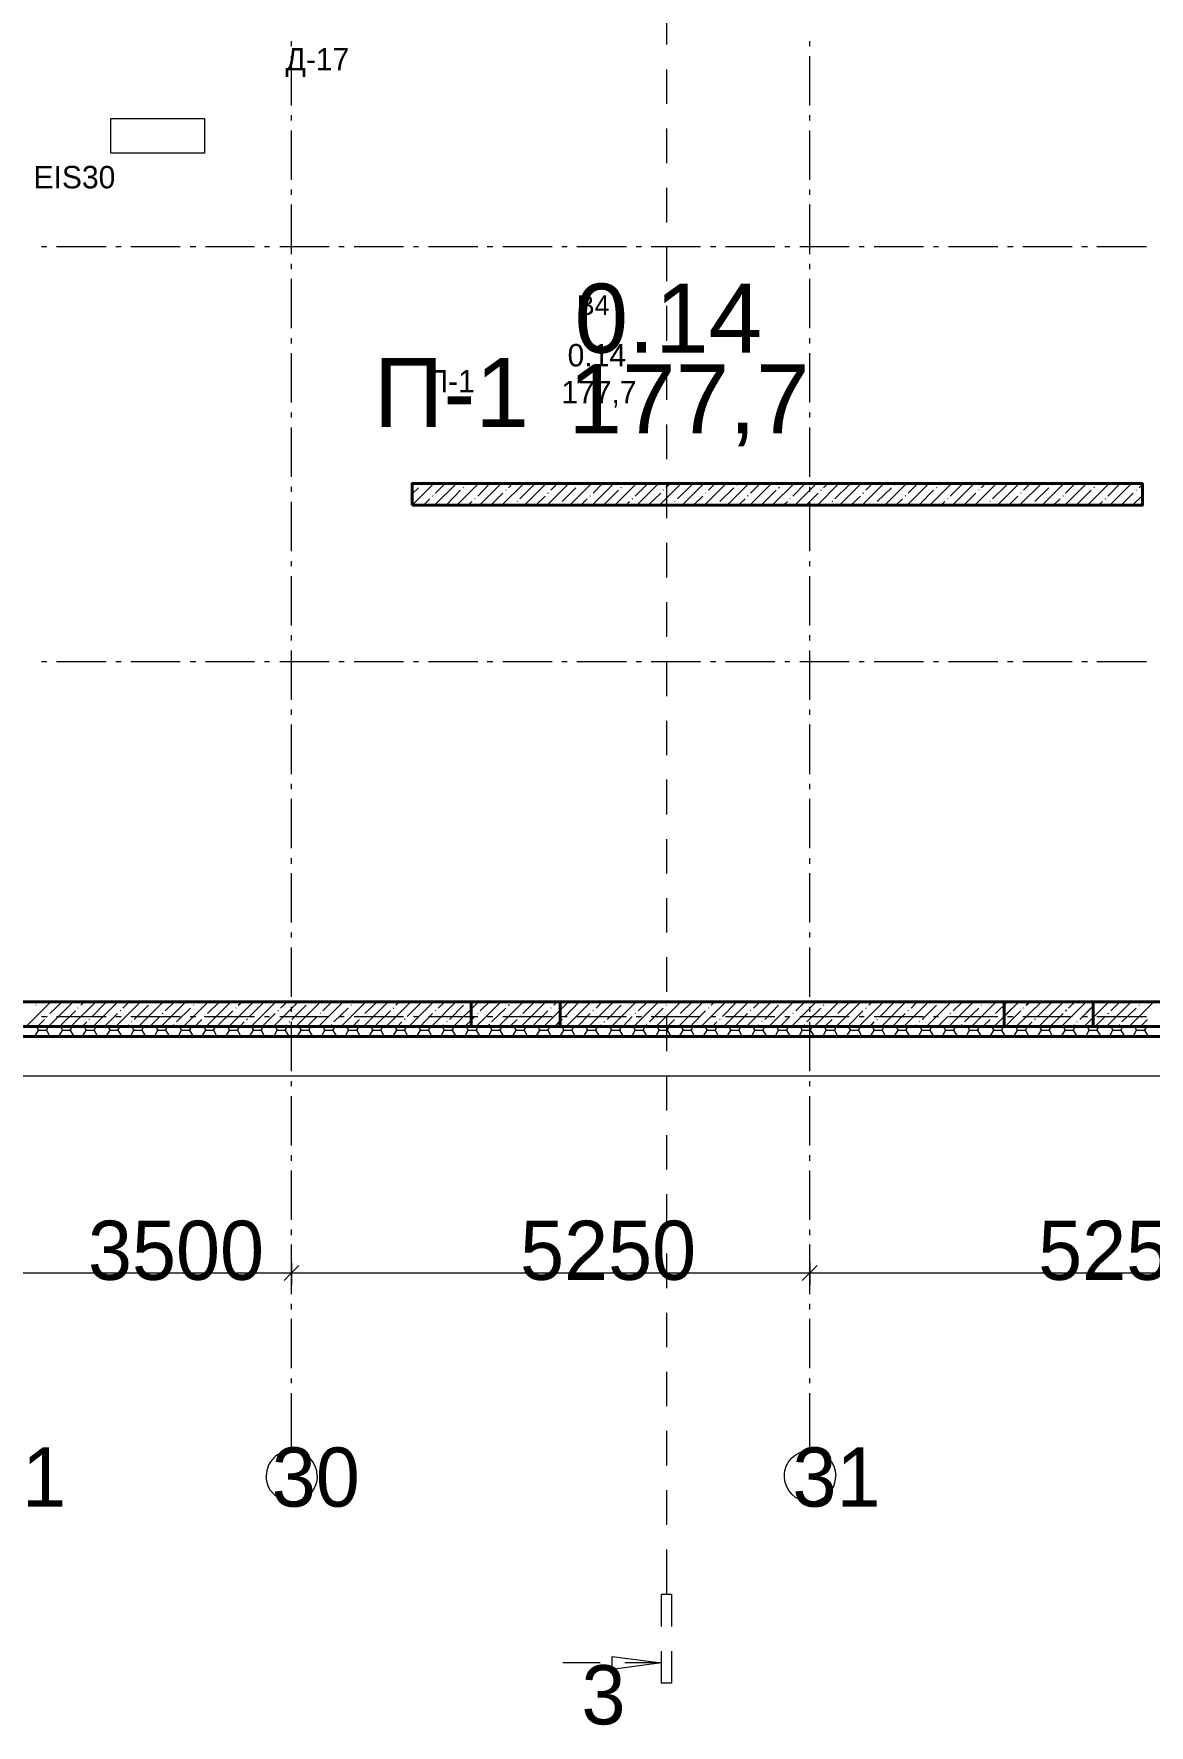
# Model space of a CAD drawing. Header units: millimetres. Extents: x -249154 to 415037, y -45458 to 354837.
# Drawn here: x -121955 to -110646, y -5676 to 11477 of the extents above; entities that cross this region are included whole.
import ezdxf

# ---------------------------------------------------------------- set-up
doc = ezdxf.new("R2010")
doc.units = ezdxf.units.MM
doc.layers.add('PDF _Текст', color=7, linetype='Continuous')
doc.styles.get("Standard").update_dxf_attribs({"font": 'arial.ttf'})

msp = doc.modelspace()

# ---------------------------------------------------------------- linework, layer by layer
at = {"lineweight": 9}
for points in [[(-145262, 8666), (-141207, 8666), (-141207, 909), (-104461, 909), (-104461, 23426), (-109621, 23426), (-118310, 23426), (-136505, 23426), (-136505, 29132), (-145321, 29132), (-145321, 28729)], [(-127359, 22926), (-104961, 22926), (-104961, 1409), (-140716, 1409)], [(-115539, 11716), (-115539, 11369)], [(-119344, 11352), (-119344, 11403)], [(-114086, 11352), (-114086, 11403)], [(-119344, 10750), (-119344, 11250)], [(-114086, 10750), (-114086, 11250)], [(-115539, 11115), (-115539, 10767)], [(-119344, 10598), (-119344, 10653)], [(-114086, 10598), (-114086, 10653)], [(-119344, 9996), (-119344, 10496)], [(-115539, 10517), (-115539, 10166)], [(-114086, 9996), (-114086, 10496)], [(-119344, 9844), (-119344, 9899)], [(-115539, 9916), (-115539, 9564)], [(-114086, 9844), (-114086, 9899)], [(-119344, 9242), (-119344, 9746)], [(-114086, 9242), (-114086, 9746)], [(-121877, 9319), (-121822, 9319)], [(-121724, 9319), (-121220, 9319)], [(-121123, 9319), (-121068, 9319)], [(-120970, 9319), (-120470, 9319)], [(-120369, 9319), (-120314, 9319)], [(-120216, 9319), (-119716, 9319)], [(-119615, 9319), (-119564, 9319)], [(-119462, 9319), (-118962, 9319)], [(-118861, 9319), (-118810, 9319)], [(-118708, 9319), (-118208, 9319)], [(-118107, 9319), (-118056, 9319)], [(-117954, 9319), (-117454, 9319)], [(-117357, 9319), (-117302, 9319)], [(-117200, 9319), (-116700, 9319)], [(-116603, 9319), (-116548, 9319)], [(-116450, 9319), (-115946, 9319)], [(-115849, 9319), (-115794, 9319)], [(-115696, 9319), (-115196, 9319)], [(-115539, 9314), (-115539, 8967)], [(-115095, 9319), (-115040, 9319)], [(-114942, 9319), (-114442, 9319)], [(-114341, 9319), (-114290, 9319)], [(-114188, 9319), (-113688, 9319)], [(-113586, 9319), (-113536, 9319)], [(-113434, 9319), (-112934, 9319)], [(-112832, 9319), (-112782, 9319)], [(-112680, 9319), (-112180, 9319)], [(-112083, 9319), (-112027, 9319)], [(-111926, 9319), (-111426, 9319)], [(-111328, 9319), (-111273, 9319)], [(-111176, 9319), (-110672, 9319)], [(-119344, 9090), (-119344, 9145)], [(-114086, 9090), (-114086, 9145)], [(-119344, 8492), (-119344, 8992)], [(-114086, 8492), (-114086, 8992)], [(-115539, 8717), (-115539, 8365)], [(-119344, 8336), (-119344, 8391)], [(-119344, 7738), (-119344, 8238)], [(-114086, 8336), (-114086, 8391)], [(-114086, 7738), (-114086, 8238)], [(-115539, 8115), (-115539, 7764)], [(-119344, 7586), (-119344, 7637)], [(-114086, 7586), (-114086, 7637)], [(-119344, 6984), (-119344, 7484)], [(-115539, 7514), (-115539, 7162)], [(-114086, 6984), (-114086, 7484)], [(-119344, 6832), (-119344, 6883)], [(-118119, 6696), (-117899, 6916)], [(-118119, 6811), (-118056, 6874)], [(-118026, 6904), (-118022, 6908)], [(-117891, 6696), (-117670, 6916)], [(-117882, 6819), (-117785, 6916)], [(-117666, 6696), (-117446, 6916)], [(-117598, 6874), (-117594, 6878)], [(-117569, 6904), (-117560, 6916)], [(-117454, 6789), (-117331, 6916)], [(-117437, 6696), (-117217, 6916)], [(-117209, 6696), (-116988, 6916)], [(-117141, 6874), (-117103, 6916)], [(-117026, 6760), (-116887, 6904)], [(-116980, 6696), (-116759, 6916)], [(-116751, 6696), (-116531, 6916)], [(-116713, 6849), (-116645, 6916)], [(-116598, 6734), (-116459, 6874)], [(-116522, 6696), (-116302, 6916)], [(-116429, 6904), (-116425, 6908)], [(-116293, 6696), (-116073, 6916)], [(-116285, 6819), (-116188, 6916)], [(-116065, 6696), (-115844, 6916)], [(-116001, 6874), (-115997, 6878)], [(-115971, 6904), (-115959, 6916)], [(-115857, 6789), (-115730, 6916)], [(-115840, 6696), (-115620, 6916)], [(-115611, 6696), (-115391, 6916)], [(-115544, 6874), (-115505, 6916)], [(-115539, 6912), (-115539, 6565)], [(-115429, 6760), (-115285, 6904)], [(-115383, 6696), (-115162, 6916)], [(-115154, 6696), (-114934, 6916)], [(-115116, 6849), (-115048, 6916)], [(-115001, 6734), (-114857, 6874)], [(-114925, 6696), (-114705, 6916)], [(-114832, 6904), (-114823, 6908)], [(-114696, 6696), (-114476, 6916)], [(-114688, 6819), (-114590, 6916)], [(-114468, 6696), (-114247, 6916)], [(-114404, 6874), (-114396, 6878)], [(-114374, 6904), (-114362, 6916)], [(-114260, 6789), (-114133, 6916)], [(-114239, 6696), (-114019, 6916)], [(-114086, 6832), (-114086, 6883)], [(-114010, 6696), (-113794, 6916)], [(-113947, 6874), (-113904, 6916)], [(-113832, 6760), (-113688, 6904)], [(-113786, 6696), (-113565, 6916)], [(-113557, 6696), (-113336, 6916)], [(-113519, 6849), (-113451, 6916)], [(-113404, 6734), (-113260, 6874)], [(-113328, 6696), (-113108, 6916)], [(-113231, 6904), (-113226, 6908)], [(-113099, 6696), (-112879, 6916)], [(-113091, 6819), (-112993, 6916)], [(-112870, 6696), (-112650, 6916)], [(-112803, 6874), (-112798, 6878)], [(-112777, 6904), (-112765, 6916)], [(-112663, 6789), (-112536, 6916)], [(-112642, 6696), (-112421, 6916)], [(-112413, 6696), (-112193, 6916)], [(-112349, 6874), (-112307, 6916)], [(-112235, 6760), (-112091, 6904)], [(-112184, 6696), (-111964, 6916)], [(-111960, 6696), (-111739, 6916)], [(-111922, 6849), (-111854, 6916)], [(-111807, 6734), (-111663, 6874)], [(-111731, 6696), (-111511, 6916)], [(-111633, 6904), (-111629, 6908)], [(-111502, 6696), (-111282, 6916)], [(-111494, 6819), (-111396, 6916)], [(-111273, 6696), (-111053, 6916)], [(-111206, 6874), (-111201, 6878)], [(-111180, 6904), (-111167, 6916)], [(-111066, 6789), (-110939, 6916)], [(-111045, 6696), (-110824, 6916)], [(-110748, 6874), (-110714, 6908)], [(-119344, 6230), (-119344, 6730)], [(-118005, 6696), (-117941, 6760)], [(-117912, 6789), (-117908, 6794)], [(-117768, 6705), (-117628, 6849)], [(-117552, 6696), (-117514, 6734)], [(-117484, 6760), (-117480, 6764)], [(-117323, 6696), (-117200, 6819)], [(-117170, 6849), (-117166, 6853)], [(-117094, 6696), (-117086, 6705)], [(-117056, 6734), (-117052, 6739)], [(-116865, 6696), (-116772, 6789)], [(-116743, 6819), (-116738, 6823)], [(-116628, 6705), (-116624, 6709)], [(-116408, 6696), (-116344, 6760)], [(-116315, 6789), (-116310, 6794)], [(-116171, 6705), (-116027, 6849)], [(-115950, 6696), (-115916, 6734)], [(-115887, 6760), (-115883, 6764)], [(-115726, 6696), (-115599, 6819)], [(-115573, 6849), (-115569, 6853)], [(-115497, 6696), (-115489, 6705)], [(-115459, 6734), (-115455, 6739)], [(-115268, 6696), (-115171, 6789)], [(-115145, 6819), (-115141, 6823)], [(-115031, 6705), (-115027, 6709)], [(-114811, 6696), (-114743, 6760)], [(-114718, 6789), (-114713, 6794)], [(-114574, 6705), (-114429, 6849)], [(-114353, 6696), (-114315, 6734)], [(-114290, 6760), (-114285, 6764)], [(-114124, 6696), (-114002, 6819)], [(-114086, 6230), (-114086, 6730)], [(-113976, 6849), (-113968, 6853)], [(-113900, 6696), (-113887, 6705)], [(-113862, 6734), (-113853, 6739)], [(-113671, 6696), (-113574, 6789)], [(-113548, 6819), (-113540, 6823)], [(-113434, 6705), (-113425, 6709)], [(-113214, 6696), (-113146, 6760)], [(-113120, 6789), (-113112, 6794)], [(-112976, 6705), (-112832, 6849)], [(-112756, 6696), (-112718, 6734)], [(-112688, 6760), (-112684, 6764)], [(-112527, 6696), (-112404, 6819)], [(-112375, 6849), (-112371, 6853)], [(-112299, 6696), (-112290, 6705)], [(-112260, 6734), (-112256, 6739)], [(-112070, 6696), (-111977, 6789)], [(-111947, 6819), (-111943, 6823)], [(-111833, 6705), (-111828, 6709)], [(-111617, 6696), (-111549, 6760)], [(-111519, 6789), (-111515, 6794)], [(-111379, 6705), (-111235, 6849)], [(-111159, 6696), (-111121, 6734)], [(-111091, 6760), (-111087, 6764)], [(-110930, 6696), (-110807, 6819)], [(-110816, 6696), (-110714, 6794)], [(-110778, 6849), (-110774, 6853)], [(-115539, 6315), (-115539, 5963)], [(-119344, 6078), (-119344, 6129)], [(-114086, 6078), (-114086, 6129)], [(-119344, 5476), (-119344, 5976)], [(-114086, 5476), (-114086, 5976)], [(-115539, 5713), (-115539, 5362)], [(-119344, 5324), (-119344, 5379)], [(-114086, 5324), (-114086, 5379)], [(-119344, 4722), (-119344, 5222)], [(-114086, 4722), (-114086, 5222)], [(-121877, 5112), (-121822, 5112)], [(-121724, 5112), (-121220, 5112)], [(-121123, 5112), (-121068, 5112)], [(-120970, 5112), (-120470, 5112)], [(-120369, 5112), (-120314, 5112)], [(-120216, 5112), (-119716, 5112)], [(-119615, 5112), (-119564, 5112)], [(-119462, 5112), (-118962, 5112)], [(-118861, 5112), (-118810, 5112)], [(-118708, 5112), (-118208, 5112)], [(-118107, 5112), (-118056, 5112)], [(-117954, 5112), (-117454, 5112)], [(-117357, 5112), (-117302, 5112)], [(-117200, 5112), (-116700, 5112)], [(-116603, 5112), (-116548, 5112)], [(-116450, 5112), (-115946, 5112)], [(-115849, 5112), (-115794, 5112)], [(-115696, 5112), (-115196, 5112)], [(-115539, 5112), (-115539, 4760)], [(-115095, 5112), (-115040, 5112)], [(-114942, 5112), (-114442, 5112)], [(-114341, 5112), (-114290, 5112)], [(-114188, 5112), (-113688, 5112)], [(-113586, 5112), (-113536, 5112)], [(-113434, 5112), (-112934, 5112)], [(-112832, 5112), (-112782, 5112)], [(-112680, 5112), (-112180, 5112)], [(-112083, 5112), (-112027, 5112)], [(-111926, 5112), (-111426, 5112)], [(-111328, 5112), (-111273, 5112)], [(-111176, 5112), (-110672, 5112)], [(-119344, 4570), (-119344, 4625)], [(-119344, 3968), (-119344, 4472)], [(-115539, 4510), (-115539, 4163)], [(-114086, 4570), (-114086, 4625)], [(-114086, 3968), (-114086, 4472)], [(-119344, 3815), (-119344, 3871)], [(-115539, 3913), (-115539, 3561)], [(-114086, 3815), (-114086, 3871)], [(-119344, 3218), (-119344, 3718)], [(-114086, 3218), (-114086, 3718)], [(-115539, 3311), (-115539, 2960)], [(-119344, 3061), (-119344, 3116)], [(-114086, 3061), (-114086, 3116)], [(-119344, 2464), (-119344, 2964)], [(-114086, 2464), (-114086, 2964)], [(-115539, 2710), (-115539, 2362)], [(-119344, 2312), (-119344, 2362)], [(-114086, 2312), (-114086, 2362)], [(-119344, 1710), (-119344, 2210)], [(-115539, 2112), (-115539, 1761)], [(-114086, 1710), (-114086, 2210)], [(-121784, 1659), (-122034, 1409), (-122025, 1422)], [(-121936, 1625), (-121932, 1630)], [(-121907, 1655), (-121898, 1659)], [(-121805, 1409), (-121555, 1659)], [(-121792, 1541), (-121669, 1659)], [(-121678, 1426), (-121534, 1570)], [(-121580, 1409), (-121326, 1659)], [(-121508, 1596), (-121504, 1600)], [(-121479, 1625), (-121441, 1659)], [(-121364, 1511), (-121220, 1655)], [(-121352, 1409), (-121102, 1659)], [(-121123, 1409), (-120873, 1659)], [(-121081, 1570), (-121072, 1574)], [(-121051, 1596), (-120987, 1659)], [(-120936, 1481), (-120792, 1625)], [(-120894, 1409), (-120644, 1659)], [(-120767, 1655), (-120759, 1659)], [(-120665, 1409), (-120415, 1659)], [(-120653, 1541), (-120644, 1545)], [(-120623, 1570), (-120530, 1659)], [(-120509, 1456), (-120365, 1596)], [(-120437, 1409), (-120187, 1659)], [(-120335, 1625), (-120331, 1630)], [(-120310, 1655), (-120301, 1659)], [(-120208, 1409), (-119958, 1659)], [(-120195, 1541), (-120072, 1659)], [(-120081, 1426), (-119937, 1570)], [(-119979, 1409), (-119729, 1659)], [(-119907, 1596), (-119903, 1600)], [(-119882, 1625), (-119844, 1659)], [(-119767, 1511), (-119623, 1655)], [(-119750, 1409), (-119500, 1659)], [(-119526, 1409), (-119276, 1659)], [(-119479, 1570), (-119475, 1574)], [(-119454, 1596), (-119386, 1659)], [(-119344, 1558), (-119344, 1608)], [(-119339, 1481), (-119195, 1625)], [(-119297, 1409), (-119047, 1659)], [(-119166, 1655), (-119161, 1659)], [(-119068, 1409), (-118818, 1659)], [(-119051, 1541), (-119047, 1545)], [(-119026, 1570), (-118933, 1659)], [(-118912, 1456), (-118767, 1596)], [(-118840, 1409), (-118590, 1659)], [(-118738, 1625), (-118734, 1630)], [(-118712, 1655), (-118704, 1659)], [(-118611, 1409), (-118361, 1659)], [(-118598, 1541), (-118475, 1659)], [(-118484, 1426), (-118340, 1570)], [(-118382, 1409), (-118132, 1659)], [(-118310, 1596), (-118306, 1600)], [(-118285, 1625), (-118246, 1659)], [(-118170, 1511), (-118026, 1655)], [(-118153, 1409), (-117903, 1659)], [(-117924, 1409), (-117675, 1659)], [(-117882, 1570), (-117878, 1574)], [(-117857, 1596), (-117789, 1659)], [(-117742, 1481), (-117598, 1625)], [(-117522, 1587), (-117446, 1659), (-117700, 1409)], [(-117569, 1655), (-117564, 1659)], [(-116535, 1659), (-116785, 1409), (-116620, 1574)], [(-116569, 1511), (-116429, 1655)], [(-116556, 1409), (-116306, 1659)], [(-116327, 1409), (-116077, 1659)], [(-116285, 1570), (-116281, 1574)], [(-116255, 1596), (-116192, 1659)], [(-116141, 1481), (-116001, 1625)], [(-116099, 1409), (-115849, 1659)], [(-115971, 1655), (-115967, 1659)], [(-115870, 1409), (-115620, 1659)], [(-115857, 1541), (-115853, 1545)], [(-115827, 1570), (-115734, 1659)], [(-115713, 1456), (-115573, 1596)], [(-115645, 1409), (-115395, 1659)], [(-115544, 1625), (-115539, 1630)], [(-115514, 1655), (-115505, 1659)], [(-115417, 1409), (-115167, 1659)], [(-115400, 1541), (-115281, 1659)], [(-115285, 1426), (-115145, 1570)], [(-115188, 1409), (-114938, 1659)], [(-115116, 1596), (-115112, 1600)], [(-115086, 1625), (-115052, 1659)], [(-114972, 1511), (-114832, 1655)], [(-114959, 1409), (-114709, 1659)], [(-114730, 1409), (-114480, 1659)], [(-114688, 1570), (-114684, 1574)], [(-114658, 1596), (-114595, 1659)], [(-114544, 1481), (-114404, 1625)], [(-114501, 1409), (-114252, 1659)], [(-114374, 1655), (-114370, 1659)], [(-114273, 1409), (-114023, 1659)], [(-114260, 1541), (-114256, 1545)], [(-114230, 1570), (-114137, 1659)], [(-114116, 1456), (-113976, 1596)], [(-114086, 1558), (-114086, 1608)], [(-114044, 1409), (-113794, 1659)], [(-113947, 1625), (-113942, 1630)], [(-113917, 1655), (-113908, 1659)], [(-113819, 1409), (-113569, 1659)], [(-113802, 1541), (-113680, 1659)], [(-113688, 1426), (-113548, 1570)], [(-113591, 1409), (-113341, 1659)], [(-113519, 1596), (-113514, 1600)], [(-113489, 1625), (-113455, 1659)], [(-113375, 1511), (-113231, 1655)], [(-113362, 1409), (-113112, 1659)], [(-113133, 1409), (-112883, 1659)], [(-113091, 1570), (-113087, 1574)], [(-113061, 1596), (-112998, 1659)], [(-112947, 1481), (-112803, 1625)], [(-112904, 1409), (-112654, 1659)], [(-112777, 1655), (-112773, 1659)], [(-112676, 1409), (-112426, 1659)], [(-112663, 1541), (-112659, 1545)], [(-112633, 1570), (-112540, 1659)], [(-112519, 1456), (-112375, 1596)], [(-112447, 1409), (-112197, 1659)], [(-112349, 1625), (-112345, 1630)], [(-112320, 1655), (-112311, 1659)], [(-112116, 1515), (-111968, 1659), (-112218, 1409)], [(-112116, 1630), (-112083, 1659), (-112205, 1541)], [(-111206, 1625), (-111350, 1481), (-111214, 1617)], [(-111057, 1659), (-111307, 1409), (-111214, 1502)], [(-111180, 1655), (-111172, 1659)], [(-111079, 1409), (-110829, 1659)], [(-111066, 1541), (-111057, 1545)], [(-111036, 1570), (-110943, 1659)], [(-110922, 1456), (-110778, 1596)], [(-110850, 1409), (-110600, 1659)], [(-110748, 1625), (-110744, 1630)], [(-110723, 1655), (-110714, 1659)], [(-121932, 1409), (-121907, 1371), (-121826, 1371), (-121792, 1308)], [(-121919, 1409), (-121847, 1481)], [(-121877, 1511), (-121822, 1511)], [(-121826, 1371), (-121805, 1409)], [(-121822, 1511), (-121818, 1515)], [(-121724, 1511), (-121220, 1511)], [(-121686, 1409), (-121665, 1371), (-121585, 1371), (-121551, 1308)], [(-121585, 1371), (-121563, 1409)], [(-121466, 1409), (-121419, 1456)], [(-121445, 1409), (-121424, 1371), (-121343, 1371), (-121309, 1308)], [(-121394, 1481), (-121390, 1486)], [(-121343, 1371), (-121322, 1409)], [(-121237, 1409), (-121106, 1541)], [(-121203, 1409), (-121182, 1371), (-121102, 1371), (-121064, 1308)], [(-121123, 1511), (-121068, 1511)], [(-121102, 1371), (-121081, 1409)], [(-121009, 1409), (-120992, 1426)], [(-120970, 1511), (-120470, 1511)], [(-120966, 1456), (-120962, 1460)], [(-120962, 1409), (-120941, 1371), (-120860, 1371), (-120822, 1308)], [(-120860, 1371), (-120839, 1409)], [(-120780, 1409), (-120678, 1511)], [(-120720, 1409), (-120699, 1371), (-120619, 1371), (-120581, 1308)], [(-120619, 1371), (-120598, 1409)], [(-120538, 1426), (-120534, 1430)], [(-120479, 1409), (-120458, 1371), (-120377, 1371), (-120339, 1308)], [(-120377, 1371), (-120352, 1409)], [(-120369, 1511), (-120314, 1511)], [(-120322, 1409), (-120250, 1481)], [(-120237, 1409), (-120212, 1371), (-120132, 1371), (-120098, 1308)], [(-120225, 1511), (-120216, 1515)], [(-120216, 1511), (-119716, 1511)], [(-120132, 1371), (-120110, 1409)], [(-119992, 1409), (-119971, 1371), (-119890, 1371), (-119856, 1308)], [(-119890, 1371), (-119869, 1409)], [(-119865, 1409), (-119822, 1456)], [(-119797, 1481), (-119788, 1486)], [(-119750, 1409), (-119729, 1371), (-119649, 1371), (-119615, 1308)], [(-119649, 1371), (-119627, 1409)], [(-119640, 1409), (-119509, 1541)], [(-119615, 1511), (-119564, 1511)], [(-119509, 1409), (-119488, 1371), (-119407, 1371), (-119369, 1308)], [(-119462, 1511), (-118962, 1511)], [(-119411, 1409), (-119394, 1426)], [(-119407, 1371), (-119386, 1409)], [(-119365, 1456), (-119361, 1460)], [(-119344, 956), (-119344, 1456)], [(-119267, 1409), (-119246, 1371), (-119166, 1371), (-119128, 1308)], [(-119183, 1409), (-119081, 1511)], [(-119166, 1371), (-119145, 1409)], [(-119026, 1409), (-119005, 1371), (-118924, 1371), (-118886, 1308)], [(-118937, 1426), (-118933, 1430)], [(-118924, 1371), (-118899, 1409)], [(-118861, 1511), (-118810, 1511)], [(-118784, 1409), (-118763, 1371), (-118679, 1371), (-118645, 1308)], [(-118725, 1409), (-118653, 1481)], [(-118708, 1511), (-118208, 1511)], [(-118679, 1371), (-118657, 1409)], [(-118623, 1511), (-118619, 1515)], [(-118543, 1409), (-118518, 1371), (-118437, 1371), (-118403, 1308)], [(-118437, 1371), (-118416, 1409)], [(-118297, 1409), (-118276, 1371), (-118196, 1371), (-118162, 1308)], [(-118268, 1409), (-118225, 1456)], [(-118196, 1481), (-118191, 1486)], [(-118196, 1371), (-118174, 1409)], [(-118107, 1511), (-118056, 1511)], [(-118056, 1409), (-118035, 1371), (-117954, 1371), (-117920, 1308)], [(-118039, 1409), (-117912, 1541)], [(-117954, 1511), (-117454, 1511)], [(-117954, 1371), (-117933, 1409)], [(-117814, 1409), (-117793, 1371), (-117713, 1371), (-117675, 1308)], [(-117810, 1409), (-117797, 1426)], [(-117768, 1456), (-117763, 1460)], [(-117713, 1371), (-117691, 1409)], [(-117522, 1473), (-117484, 1511), (-117586, 1409)], [(-117573, 1409), (-117552, 1371), (-117471, 1371), (-117433, 1308)], [(-117471, 1371), (-117450, 1409)], [(-117357, 1511), (-117302, 1511)], [(-117331, 1409), (-117310, 1371), (-117230, 1371), (-117192, 1308)], [(-117230, 1371), (-117204, 1409)], [(-117200, 1511), (-116700, 1511)], [(-117090, 1409), (-117064, 1371), (-116984, 1371), (-116950, 1308)], [(-116984, 1371), (-116963, 1409)], [(-116844, 1409), (-116823, 1371), (-116743, 1371), (-116709, 1308)], [(-116743, 1371), (-116721, 1409)], [(-116603, 1511), (-116548, 1511)], [(-116603, 1409), (-116582, 1371), (-116501, 1371), (-116467, 1308)], [(-116598, 1481), (-116594, 1486)], [(-116501, 1371), (-116480, 1409)], [(-116450, 1511), (-115946, 1511)], [(-116442, 1409), (-116315, 1541)], [(-116361, 1409), (-116340, 1371), (-116260, 1371), (-116221, 1308)], [(-116260, 1371), (-116238, 1409)], [(-116213, 1409), (-116200, 1426)], [(-116171, 1456), (-116166, 1460)], [(-116120, 1409), (-116099, 1371), (-116018, 1371), (-115980, 1308)], [(-116018, 1371), (-115997, 1409)], [(-115984, 1409), (-115887, 1511)], [(-115878, 1409), (-115857, 1371), (-115777, 1371), (-115738, 1308)], [(-115849, 1511), (-115794, 1511)], [(-115777, 1371), (-115755, 1409)], [(-115743, 1426), (-115738, 1430)], [(-115696, 1511), (-115196, 1511)], [(-115637, 1409), (-115616, 1371), (-115535, 1371), (-115497, 1308)], [(-115539, 1511), (-115539, 1159)], [(-115535, 1371), (-115510, 1409)], [(-115531, 1409), (-115459, 1481)], [(-115429, 1511), (-115425, 1515)], [(-115395, 1409), (-115370, 1371), (-115289, 1371), (-115256, 1308)], [(-115289, 1371), (-115268, 1409)], [(-115150, 1409), (-115128, 1371), (-115048, 1371), (-115014, 1308)], [(-115095, 1511), (-115040, 1511)], [(-115073, 1409), (-115031, 1456)], [(-115048, 1371), (-115027, 1409)], [(-115001, 1481), (-114997, 1486)], [(-114942, 1511), (-114442, 1511)], [(-114908, 1409), (-114887, 1371), (-114807, 1371), (-114773, 1308)], [(-114845, 1409), (-114718, 1541)], [(-114807, 1371), (-114785, 1409)], [(-114667, 1409), (-114646, 1371), (-114565, 1371), (-114527, 1308)], [(-114616, 1409), (-114603, 1426)], [(-114574, 1456), (-114569, 1460)], [(-114565, 1371), (-114544, 1409)], [(-114425, 1409), (-114404, 1371), (-114324, 1371), (-114285, 1308)], [(-114387, 1409), (-114290, 1511)], [(-114341, 1511), (-114290, 1511)], [(-114324, 1371), (-114302, 1409)], [(-114188, 1511), (-113688, 1511)], [(-114184, 1409), (-114163, 1371), (-114082, 1371), (-114044, 1308)], [(-114146, 1426), (-114141, 1430)], [(-114086, 956), (-114086, 1456)], [(-114082, 1371), (-114057, 1409)], [(-113942, 1409), (-113921, 1371), (-113836, 1371), (-113802, 1308)], [(-113934, 1409), (-113862, 1481)], [(-113836, 1371), (-113815, 1409)], [(-113832, 1511), (-113828, 1515)], [(-113701, 1409), (-113675, 1371), (-113595, 1371), (-113561, 1308)], [(-113595, 1371), (-113574, 1409)], [(-113586, 1511), (-113536, 1511)], [(-113476, 1409), (-113434, 1456)], [(-113455, 1409), (-113434, 1371), (-113353, 1371), (-113320, 1308)], [(-113434, 1511), (-112934, 1511)], [(-113404, 1481), (-113400, 1486)], [(-113353, 1371), (-113332, 1409)], [(-113248, 1409), (-113120, 1541)], [(-113214, 1409), (-113192, 1371), (-113112, 1371), (-113078, 1308)], [(-113112, 1371), (-113091, 1409)], [(-113019, 1409), (-113006, 1426)], [(-112976, 1456), (-112972, 1460)], [(-112972, 1409), (-112951, 1371), (-112870, 1371), (-112832, 1308)], [(-112870, 1371), (-112849, 1409)], [(-112832, 1511), (-112782, 1511)], [(-112790, 1409), (-112688, 1511)], [(-112731, 1409), (-112710, 1371), (-112629, 1371), (-112591, 1308)], [(-112680, 1511), (-112180, 1511)], [(-112629, 1371), (-112608, 1409)], [(-112549, 1426), (-112544, 1430)], [(-112489, 1409), (-112468, 1371), (-112388, 1371), (-112349, 1308)], [(-112388, 1371), (-112362, 1409)], [(-112332, 1409), (-112260, 1481)], [(-112248, 1409), (-112222, 1371), (-112142, 1371), (-112108, 1308)], [(-112235, 1511), (-112231, 1515)], [(-112142, 1371), (-112121, 1409)], [(-112083, 1511), (-112027, 1511)], [(-112002, 1409), (-111981, 1371), (-111900, 1371), (-111866, 1308)], [(-111926, 1511), (-111426, 1511)], [(-111900, 1371), (-111879, 1409)], [(-111761, 1409), (-111739, 1371), (-111659, 1371), (-111625, 1308)], [(-111659, 1371), (-111638, 1409)], [(-111519, 1409), (-111498, 1371), (-111417, 1371), (-111379, 1308)], [(-111417, 1371), (-111396, 1409)], [(-111328, 1511), (-111273, 1511)], [(-111278, 1409), (-111256, 1371), (-111176, 1371), (-111138, 1308)], [(-111193, 1409), (-111091, 1511)], [(-111176, 1511), (-110672, 1511)], [(-111176, 1371), (-111155, 1409)], [(-111036, 1409), (-111015, 1371), (-110934, 1371), (-110896, 1308)], [(-110951, 1426), (-110947, 1430)], [(-110934, 1371), (-110913, 1409)], [(-110795, 1409), (-110774, 1371), (-110693, 1371), (-110655, 1308)], [(-110735, 1409), (-110663, 1481)], [(-110693, 1371), (-110668, 1409)], [(-121945, 1308), (-121907, 1371)], [(-121703, 1308), (-121665, 1371)], [(-121462, 1308), (-121424, 1371)], [(-121220, 1308), (-121182, 1371)], [(-120975, 1308), (-120941, 1371)], [(-120733, 1308), (-120699, 1371)], [(-120492, 1308), (-120458, 1371)], [(-120250, 1308), (-120212, 1371)], [(-120009, 1308), (-119971, 1371)], [(-119767, 1308), (-119729, 1371)], [(-119522, 1308), (-119488, 1371)], [(-119280, 1308), (-119246, 1371)], [(-119039, 1308), (-119005, 1371)], [(-118797, 1308), (-118763, 1371)], [(-118556, 1308), (-118518, 1371)], [(-118314, 1308), (-118276, 1371)], [(-118073, 1308), (-118035, 1371)], [(-117827, 1308), (-117793, 1371)], [(-117586, 1308), (-117552, 1371)], [(-117344, 1308), (-117310, 1371)], [(-117103, 1308), (-117064, 1371)], [(-116861, 1308), (-116823, 1371)], [(-116620, 1308), (-116582, 1371)], [(-116378, 1308), (-116340, 1371)], [(-116132, 1308), (-116099, 1371)], [(-115891, 1308), (-115857, 1371)], [(-115650, 1308), (-115616, 1371)], [(-115408, 1308), (-115370, 1371)], [(-115167, 1308), (-115128, 1371)], [(-114925, 1308), (-114887, 1371)], [(-114679, 1308), (-114646, 1371)], [(-114438, 1308), (-114404, 1371)], [(-114196, 1308), (-114163, 1371)], [(-113955, 1308), (-113921, 1371)], [(-113714, 1308), (-113675, 1371)], [(-113472, 1308), (-113434, 1371)], [(-113231, 1308), (-113192, 1371)], [(-112985, 1308), (-112951, 1371)], [(-112743, 1308), (-112710, 1371)], [(-112502, 1308), (-112468, 1371)], [(-112260, 1308), (-112222, 1371)], [(-112019, 1308), (-111981, 1371)], [(-111778, 1308), (-111739, 1371)], [(-111536, 1308), (-111498, 1371)], [(-111290, 1308), (-111256, 1371)], [(-111049, 1308), (-111015, 1371)], [(-110807, 1308), (-110774, 1371)], [(-115539, 909), (-115539, 558)], [(-119344, 803), (-119344, 854)], [(-119344, 202), (-119344, 702)], [(-114086, 803), (-114086, 854)], [(-114086, 202), (-114086, 702)], [(-115539, 308), (-115539, -40)], [(-119344, 49), (-119344, 104)], [(-114086, 49), (-114086, 104)], [(-119344, -552), (-119344, -52)], [(-114086, -552), (-114086, -52)], [(-115539, -290), (-115539, -641)], [(-119344, -705), (-119344, -650)], [(-114086, -705), (-114086, -650)], [(-119344, -1306), (-119344, -802)], [(-114086, -1306), (-114086, -802)], [(-119344, -984), (-119344, -1090), (-119344, -1209)], [(-115539, -891), (-115539, -1243)], [(-114086, -984), (-114086, -1090), (-114086, -1209)], [(-173429, -1090), (-169629, -1090), (-168926, -1090), (-164423, -1090), (-163622, -1090), (-159521, -1090), (-158119, -1090), (-156318, -1090), (-154518, -1090), (-149413, -1090), (-145512, -1090), (-145211, -1090), (-140708, -1090), (-137204, -1090), (-135404, -1090), (-131451, -1090), (-129350, -1090), (-124245, -1090), (-122843, -1090), (-119344, -1090), (-114086, -1090), (-108833, -1090), (-104910, -1090)], [(-119344, -1459), (-119344, -1404)], [(-115539, -1493), (-115539, -1844)], [(-114086, -1459), (-114086, -1404)], [(-119344, -2056), (-119344, -1556)], [(-114086, -2056), (-114086, -1556)], [(-119344, -2209), (-119344, -2158)], [(-115539, -2094), (-115539, -2442)], [(-114086, -2209), (-114086, -2158)], [(-119344, -2891), (-119344, -2310)], [(-115539, -2692), (-115539, -3043)], [(-115539, -3293), (-115539, -3645)], [(-115539, -3895), (-115539, -4348)], [(-115590, -4674), (-115590, -4348), (-115489, -4348), (-115489, -4674)], [(-115489, -4924), (-115489, -5250), (-115590, -5250), (-115590, -4924)], [(-116213, -5043), (-116590, -5043)], [(-115590, -5043), (-115963, -5043)]]:
    msp.add_lwpolyline(points, dxfattribs=at)
at = {"lineweight": 40}
for points in [[(-122826, 1659), (-135535, 1659), (-135535, 1409), (-104961, 1409), (-104961, 1659), (-104961, 21214), (-105211, 21214), (-105211, 20625), (-108613, 20625), (-108613, 20375), (-105211, 20375), (-105211, 12119), (-108613, 12119), (-108613, 12318), (-108833, 12318), (-108833, 11898), (-108613, 11898), (-105211, 11898), (-105211, 1659), (-122703, 1659)], [(-145262, 4955), (-145262, 5057), (-145262, 9056), (-145262, 9060), (-140813, 9060), (-140813, 9056), (-140813, 1409), (-140813, 1308), (-104860, 1308), (-104860, 1409), (-104860, 1308)]]:
    msp.add_lwpolyline(points, dxfattribs=at)
at = {"lineweight": 9}
for points in [[(-121174, 10619), (-120225, 10619), (-120225, 10267), (-121174, 10267)], [(-117221, 1659), (-117471, 1409)], [(-117450, 1545), (-117454, 1541)], [(-117336, 1659), (-117429, 1570)], [(-117170, 1596), (-117314, 1456)], [(-116992, 1659), (-117242, 1409)], [(-117136, 1630), (-117141, 1625)], [(-117107, 1659), (-117111, 1655)], [(-116764, 1659), (-117014, 1409)], [(-116878, 1659), (-116997, 1541)], [(-116743, 1570), (-116887, 1426)], [(-116709, 1600), (-116713, 1596)], [(-116649, 1659), (-116683, 1625)], [(-111947, 1570), (-112091, 1426)], [(-111739, 1659), (-111994, 1409)], [(-111917, 1600), (-111922, 1596)], [(-111854, 1659), (-111892, 1625)], [(-111633, 1655), (-111778, 1511)], [(-111515, 1659), (-111765, 1409)], [(-111286, 1659), (-111536, 1409)], [(-111485, 1574), (-111494, 1570)], [(-111400, 1659), (-111464, 1596)], [(-117336, 1430), (-117340, 1426)], [(-117056, 1481), (-117128, 1409)], [(-117022, 1515), (-117026, 1511)], [(-116628, 1456), (-116670, 1409)], [(-111833, 1456), (-111879, 1409)], [(-111803, 1486), (-111807, 1481)], [(-111519, 1541), (-111650, 1409)], [(-111405, 1426), (-111422, 1409)], [(-111375, 1460), (-111379, 1456)], [(-116090, -4979), (-115590, -5043), (-116090, -5110)]]:
    msp.add_lwpolyline(points, close=True, dxfattribs=at)
at = {"lineweight": 40}
for points in [[(-118119, 6696), (-110714, 6696), (-110714, 6916), (-118119, 6916)], [(-116620, 1409), (-116620, 1659), (-117522, 1659), (-117522, 1409)], [(-111214, 1409), (-111214, 1659), (-112116, 1659), (-112116, 1409)]]:
    msp.add_lwpolyline(points, close=True, dxfattribs=at)
at = {"lineweight": 18}
for points in [[(-119267, -1014), (-119344, -1090), (-119416, -1166)], [(-114014, -1014), (-114086, -1090), (-114163, -1166)]]:
    msp.add_lwpolyline(points, dxfattribs=at)
at = {"lineweight": 9}
for points in [[(-114345, -3149, -0.418033), (-114086, -2891), (-114086, -2310)], [(-119081, -3149, 0.411899), (-119339, -2891, 0.418033), (-119598, -3149)]]:
    msp.add_lwpolyline(points, format="xyb", dxfattribs=at)
msp.add_arc((-114088, -3148), 264, 270.2862, 359.7138, dxfattribs=at)
for points in [[(-114086, -2891), (-113942, -2891), (-113824, -3005), (-113824, -3149)], [(-119339, -3412), (-119483, -3412), (-119598, -3293), (-119598, -3149)], [(-119081, -3149), (-119081, -3293), (-119200, -3412), (-119339, -3412)], [(-114086, -3412), (-114230, -3412), (-114345, -3293), (-114345, -3149)]]:
    msp.add_open_spline(points, degree=3, dxfattribs=at)

# ---------------------------------------------------------------- texts
at = {"char_height": 700, "attachment_point": 4}
for s, insert in [('0.14', (-116473, 8588)), ('П-1', (-118506, 7840)), ('177,7', (-116536, 7709))]:
    msp.add_mtext(s, dxfattribs=dict(at, insert=insert))
at = {"char_height": 600, "attachment_point": 4, "style": ''}
for s, insert in [('3500', (-121406, -864)), ('5250', (-117025, -864)), ('5250', (-111772, -864)), ('29/1', (-123189, -3164)), ('30', (-119542, -3164)), ('31', (-114263, -3164)), ('3', (-116402, -5372))]:
    msp.add_mtext(s, dxfattribs=dict(at, insert=insert))
at = {"layer": 'PDF _Текст', "char_height": 227.7, "attachment_point": 4, "style": ''}
for s, insert in [('Д-17', (-119403, 11186)), ('EIS30', (-121958, 10022)), ('0.14', (-116543, 8216)), ('П-1', (-117973, 7954)), ('177,7', (-116606, 7822))]:
    msp.add_mtext(s, dxfattribs=dict(at, insert=insert))
at = {"layer": 'PDF _Текст', "color": 1, "insert": (-116450, 8725), "char_height": 202.5, "attachment_point": 4, "style": ''}
msp.add_mtext('В4', dxfattribs=at)

doc.saveas('drawing.dxf')
